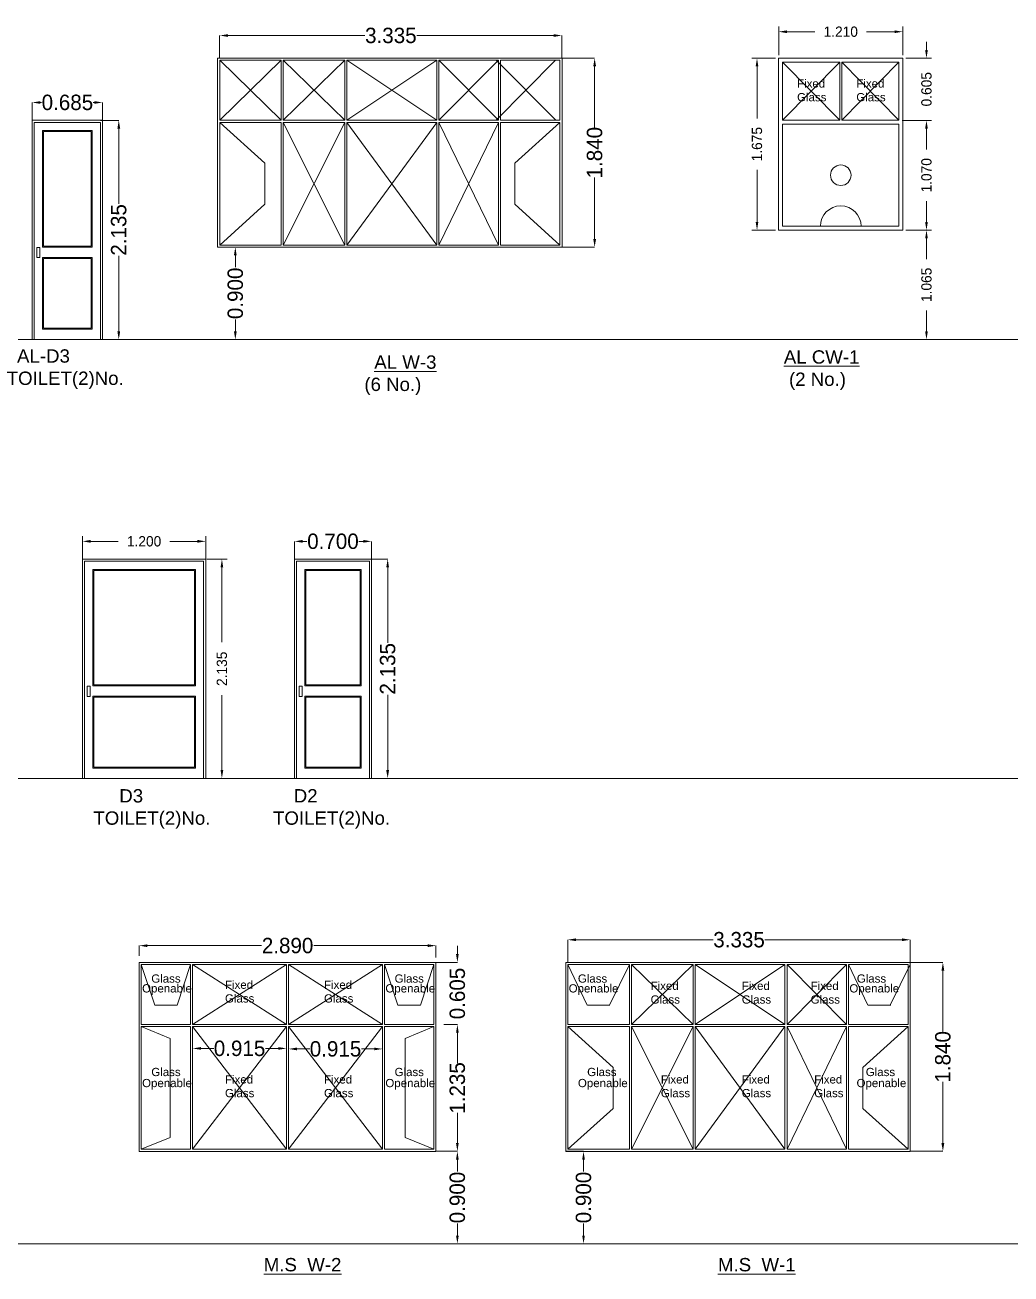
# Model space of a CAD drawing. Header units: millimetres. Extents: x 3614 to 12428, y -844 to 6844.
# Drawn here: x 5645.43 to 5655.03, y -787.32 to -775.15 of the extents above; entities that cross this region are included whole.
import ezdxf

# ---------------------------------------------------------------- set-up
doc = ezdxf.new("R2010")
doc.units = ezdxf.units.MM
doc.header["$LTSCALE"] = 40
doc.header["$MEASUREMENT"] = 0
doc.header["$PDMODE"] = 32
doc.header["$PDSIZE"] = 0.02
doc.linetypes.add('DASHED', pattern=[0.75, 0.5, -0.25])
doc.layers.get('Defpoints').update_dxf_attribs({"linetype": 'CONTINUOUS', "lineweight": 20})
for name, color, linetype, lineweight in [('Dim', 220, 'CONTINUOUS', 15), ('Door', 54, 'CONTINUOUS', 18), ('Dotted', 23, 'DASHED', 15), ('FLOOR FINISH', 10, 'CONTINUOUS', 15), ('TEXT', 7, 'CONTINUOUS', 20), ('Window', 150, 'CONTINUOUS', 15)]:
    doc.layers.add(name, color=color, linetype=linetype, lineweight=lineweight)
doc.styles.add('DIM', font='arial.ttf')
doc.styles.add('L120', font='simplex.shx', dxfattribs={"height": 1})
doc.styles.add('Tabrej', font='GOTHIC.TTF')
doc.dimstyles.new('Tabrej', dxfattribs={"dimtxt": 0.5, "dimasz": 0.45, "dimexe": 0.18, "dimexo": 0.0625, "dimgap": 0.09, "dimtad": 0, "dimdec": 3, "dimzin": 0, "dimdsep": 46, "dimtxsty": 'Tabrej', "dimcen": 0, "dimclrd": 256, "dimclre": 256, "dimclrt": 7, "dimaunit": 1, "dimadec": 3, "dimazin": 0, "dimtfac": 1, "dimtdec": 3, "dimtofl": 0, "dimtmove": 0, "dimatfit": 3, "dimfxl": 0, "dimtolj": 1, "dimtzin": 0, "dimlwd": -1, "dimlwe": -1, "dimarcsym": 0})

# ---------------------------------------------------------------- blocks, each defined once
blk = doc.blocks.new('*D281')
at = {"layer": 'Defpoints', "color": 0, "ltscale": 0.05, "transparency": 16777216}
for p in [(5647.188, -780.183), (5645.988, -780.432), (5647.188, -780.432)]:
    blk.add_point(p, dxfattribs=at)
at = {"layer": 'Dim', "ltscale": 0.05, "transparency": 16777216}
for p, q in [((5645.988, -780.402), (5645.988, -780.133)), ((5647.188, -780.402), (5647.188, -780.133)), ((5646.068, -780.183), (5646.337, -780.183)), ((5647.108, -780.183), (5646.839, -780.183))]:
    blk.add_line(p, q, dxfattribs=at)
for points in [[(5646.068, -780.169), (5646.068, -780.196), (5645.988, -780.183)], [(5647.108, -780.169), (5647.108, -780.196), (5647.188, -780.183)]]:
    blk.add_solid(points, dxfattribs=at)
at = {"layer": 'Dim', "color": 7, "ltscale": 0.05, "transparency": 16777216, "insert": (5646.588, -780.183), "char_height": 0.1, "attachment_point": 5, "style": 'Tabrej'}
blk.add_mtext('\\A1;1.200', dxfattribs=at)
blk = doc.blocks.new('*D282')
at = {"layer": 'Defpoints', "color": 0, "ltscale": 0.05, "transparency": 16777216}
for p in [(5647.168, -780.356), (5647.346, -780.356), (5647.188, -782.491)]:
    blk.add_point(p, dxfattribs=at)
at = {"layer": 'Dim', "ltscale": 0.05, "transparency": 16777216}
for p, q in [((5647.198, -780.356), (5647.396, -780.356)), ((5647.346, -780.436), (5647.346, -781.165)), ((5647.346, -782.411), (5647.346, -781.682)), ((5647.218, -782.491), (5647.396, -782.491))]:
    blk.add_line(p, q, dxfattribs=at)
for points in [[(5647.333, -780.436), (5647.359, -780.436), (5647.346, -780.356)], [(5647.333, -782.411), (5647.359, -782.411), (5647.346, -782.491)]]:
    blk.add_solid(points, dxfattribs=at)
at = {"layer": 'Dim', "color": 7, "ltscale": 0.05, "transparency": 16777216, "insert": (5647.346, -781.424), "char_height": 0.1, "attachment_point": 5, "rotation": 90, "style": 'Tabrej'}
blk.add_mtext('\\A1;2.135', dxfattribs=at)
blk = doc.blocks.new('*D283')
at = {"layer": 'Defpoints', "color": 0, "ltscale": 0.05, "transparency": 16777216}
for p in [(5648.803, -780.183), (5648.053, -780.432), (5648.803, -780.432)]:
    blk.add_point(p, dxfattribs=at)
at = {"layer": 'Dim', "ltscale": 0.05, "transparency": 16777216}
for p, q in [((5648.053, -780.432), (5648.053, -780.183)), ((5648.133, -780.183), (5648.174, -780.183)), ((5648.723, -780.183), (5648.681, -780.183)), ((5648.803, -780.432), (5648.803, -780.183))]:
    blk.add_line(p, q, dxfattribs=at)
for points in [[(5648.133, -780.169), (5648.133, -780.196), (5648.053, -780.183)], [(5648.723, -780.169), (5648.723, -780.196), (5648.803, -780.183)]]:
    blk.add_solid(points, dxfattribs=at)
at = {"layer": 'Dim', "color": 7, "ltscale": 0.05, "transparency": 16777216, "insert": (5648.428, -780.183), "char_height": 0.15, "attachment_point": 5, "style": 'Tabrej'}
blk.add_mtext('\\A1;0.700', dxfattribs=at)
blk = doc.blocks.new('*D284')
at = {"layer": 'Defpoints', "color": 0, "ltscale": 0.05, "transparency": 16777216}
for p in [(5648.783, -780.356), (5648.961, -780.356), (5648.803, -782.491)]:
    blk.add_point(p, dxfattribs=at)
at = {"layer": 'Dim', "ltscale": 0.05, "transparency": 16777216}
for p, q in [((5648.783, -780.356), (5648.961, -780.356)), ((5648.961, -780.436), (5648.961, -781.171)), ((5648.961, -782.411), (5648.961, -781.676)), ((5648.803, -782.491), (5648.961, -782.491))]:
    blk.add_line(p, q, dxfattribs=at)
for points in [[(5648.947, -780.436), (5648.974, -780.436), (5648.961, -780.356)], [(5648.947, -782.411), (5648.974, -782.411), (5648.961, -782.491)]]:
    blk.add_solid(points, dxfattribs=at)
at = {"layer": 'Dim', "color": 7, "ltscale": 0.05, "transparency": 16777216, "insert": (5648.961, -781.424), "char_height": 0.15, "attachment_point": 5, "rotation": 90, "style": 'Tabrej'}
blk.add_mtext('\\A1;2.135', dxfattribs=at)
blk = doc.blocks.new('*D315')
at = {"layer": 'Defpoints', "color": 0, "ltscale": 0.05, "transparency": 16777216}
for p in [(5649.431, -786.123), (5649.431, -787.023), (5649.64, -787.023)]:
    blk.add_point(p, dxfattribs=at)
at = {"layer": 'Dim', "ltscale": 0.05, "transparency": 16777216}
for p, q in [((5649.431, -786.123), (5649.64, -786.123)), ((5649.64, -786.203), (5649.64, -786.319)), ((5649.64, -786.943), (5649.64, -786.827)), ((5649.431, -787.023), (5649.64, -787.023))]:
    blk.add_line(p, q, dxfattribs=at)
for points in [[(5649.627, -786.203), (5649.653, -786.203), (5649.64, -786.123)], [(5649.627, -786.943), (5649.653, -786.943), (5649.64, -787.023)]]:
    blk.add_solid(points, dxfattribs=at)
at = {"layer": 'Dim', "color": 7, "ltscale": 0.05, "transparency": 16777216, "insert": (5649.64, -786.573), "char_height": 0.15, "attachment_point": 5, "rotation": 90, "style": 'Tabrej'}
blk.add_mtext('\\A1;0.900', dxfattribs=at)
blk = doc.blocks.new('*D316')
at = {"layer": 'Defpoints', "color": 0, "ltscale": 0.05, "transparency": 16777216}
for p in [(5647.061, -784.908), (5647.976, -784.908), (5647.061, -785.121)]:
    blk.add_point(p, dxfattribs=at)
at = {"layer": 'Dim', "ltscale": 0.05, "transparency": 16777216}
for p, q in [((5647.061, -784.908), (5647.061, -785.121)), ((5647.976, -784.908), (5647.976, -785.121)), ((5647.141, -785.121), (5647.266, -785.121)), ((5647.896, -785.121), (5647.771, -785.121))]:
    blk.add_line(p, q, dxfattribs=at)
for points in [[(5647.141, -785.108), (5647.141, -785.134), (5647.061, -785.121)], [(5647.896, -785.108), (5647.896, -785.134), (5647.976, -785.121)]]:
    blk.add_solid(points, dxfattribs=at)
at = {"layer": 'Dim', "color": 7, "ltscale": 0.05, "transparency": 16777216, "insert": (5647.518, -785.121), "char_height": 0.15, "attachment_point": 5, "style": 'Tabrej'}
blk.add_mtext('\\A1;0.915', dxfattribs=at)
blk = doc.blocks.new('*D317')
at = {"layer": 'Defpoints', "color": 0, "ltscale": 0.05, "transparency": 16777216}
for p in [(5647.996, -784.908), (5648.911, -784.908), (5647.996, -785.126)]:
    blk.add_point(p, dxfattribs=at)
at = {"layer": 'Dim', "ltscale": 0.05, "transparency": 16777216}
for p, q in [((5647.996, -784.908), (5647.996, -785.126)), ((5648.911, -784.908), (5648.911, -785.126)), ((5648.076, -785.126), (5648.201, -785.126)), ((5648.831, -785.126), (5648.706, -785.126))]:
    blk.add_line(p, q, dxfattribs=at)
for points in [[(5648.076, -785.113), (5648.076, -785.139), (5647.996, -785.126)], [(5648.831, -785.113), (5648.831, -785.139), (5648.911, -785.126)]]:
    blk.add_solid(points, dxfattribs=at)
at = {"layer": 'Dim', "color": 7, "ltscale": 0.05, "transparency": 16777216, "insert": (5648.453, -785.126), "char_height": 0.15, "attachment_point": 5, "style": 'Tabrej'}
blk.add_mtext('\\A1;0.915', dxfattribs=at)
blk = doc.blocks.new('*D318')
at = {"layer": 'Defpoints', "color": 0, "ltscale": 0.05, "transparency": 16777216}
for p in [(5649.431, -784.12), (5646.541, -784.218), (5649.431, -784.236)]:
    blk.add_point(p, dxfattribs=at)
at = {"layer": 'Dim', "ltscale": 0.05, "transparency": 16777216}
for p, q in [((5646.541, -784.218), (5646.541, -784.12)), ((5646.621, -784.12), (5647.732, -784.12)), ((5649.351, -784.12), (5648.24, -784.12)), ((5649.431, -784.236), (5649.431, -784.12))]:
    blk.add_line(p, q, dxfattribs=at)
for points in [[(5646.621, -784.107), (5646.621, -784.134), (5646.541, -784.12)], [(5649.351, -784.107), (5649.351, -784.134), (5649.431, -784.12)]]:
    blk.add_solid(points, dxfattribs=at)
at = {"layer": 'Dim', "color": 7, "ltscale": 0.05, "transparency": 16777216, "insert": (5647.986, -784.12), "char_height": 0.15, "attachment_point": 5, "style": 'Tabrej'}
blk.add_mtext('\\A1;2.890 ', dxfattribs=at)
blk = doc.blocks.new('*D301')
at = {"layer": 'Defpoints', "color": 0, "ltscale": 0.05, "transparency": 16777216}
for p in [(5649.509, -784.888), (5649.64, -784.888), (5649.431, -786.123)]:
    blk.add_point(p, dxfattribs=at)
at = {"layer": 'Dim', "ltscale": 0.05, "transparency": 16777216}
for p, q in [((5649.509, -784.888), (5649.64, -784.888)), ((5649.64, -784.968), (5649.64, -785.265)), ((5649.64, -786.043), (5649.64, -785.747)), ((5649.431, -786.123), (5649.64, -786.123))]:
    blk.add_line(p, q, dxfattribs=at)
for points in [[(5649.627, -784.968), (5649.653, -784.968), (5649.64, -784.888)], [(5649.627, -786.043), (5649.653, -786.043), (5649.64, -786.123)]]:
    blk.add_solid(points, dxfattribs=at)
at = {"layer": 'Dim', "color": 7, "ltscale": 0.05, "transparency": 16777216, "insert": (5649.64, -785.506), "char_height": 0.15, "attachment_point": 5, "rotation": 90, "style": 'Tabrej'}
blk.add_mtext('\\A1;1.235', dxfattribs=at)
blk = doc.blocks.new('*D302')
at = {"layer": 'Defpoints', "color": 0, "ltscale": 0.05, "transparency": 16777216}
for p in [(5649.411, -784.283), (5649.64, -784.283), (5649.509, -784.888)]:
    blk.add_point(p, dxfattribs=at)
at = {"layer": 'Dim', "ltscale": 0.05, "transparency": 16777216}
for p, q in [((5649.64, -784.203), (5649.64, -784.123)), ((5649.411, -784.283), (5649.64, -784.283)), ((5649.509, -784.888), (5649.64, -784.888)), ((5649.64, -784.968), (5649.64, -785.048))]:
    blk.add_line(p, q, dxfattribs=at)
for points in [[(5649.627, -784.203), (5649.653, -784.203), (5649.64, -784.283)], [(5649.627, -784.968), (5649.653, -784.968), (5649.64, -784.888)]]:
    blk.add_solid(points, dxfattribs=at)
at = {"layer": 'Dim', "color": 7, "ltscale": 0.05, "transparency": 16777216, "insert": (5649.64, -784.586), "char_height": 0.15, "attachment_point": 5, "rotation": 90, "style": 'Tabrej'}
blk.add_mtext('\\A1;0.605', dxfattribs=at)
blk = doc.blocks.new('*D339')
at = {"layer": 'Defpoints', "color": 0, "ltscale": 0.05, "transparency": 16777216}
for p in [(5646.183, -775.909), (5645.498, -776.159), (5646.183, -776.159)]:
    blk.add_point(p, dxfattribs=at)
at = {"layer": 'Dim', "ltscale": 0.05, "transparency": 16777216}
for p, q in [((5645.498, -776.159), (5645.498, -775.909)), ((5645.578, -775.909), (5645.588, -775.909)), ((5646.103, -775.909), (5646.093, -775.909)), ((5646.183, -776.159), (5646.183, -775.909))]:
    blk.add_line(p, q, dxfattribs=at)
for points in [[(5645.578, -775.896), (5645.578, -775.922), (5645.498, -775.909)], [(5646.103, -775.896), (5646.103, -775.922), (5646.183, -775.909)]]:
    blk.add_solid(points, dxfattribs=at)
at = {"layer": 'Dim', "color": 7, "ltscale": 0.05, "transparency": 16777216, "insert": (5645.841, -775.909), "char_height": 0.15, "attachment_point": 5, "style": 'Tabrej'}
blk.add_mtext('\\A1;0.685', dxfattribs=at)
blk = doc.blocks.new('*D340')
at = {"layer": 'Defpoints', "color": 0, "ltscale": 0.05, "transparency": 16777216}
for p in [(5646.163, -776.083), (5646.341, -776.083), (5646.183, -778.218)]:
    blk.add_point(p, dxfattribs=at)
at = {"layer": 'Dim', "ltscale": 0.05, "transparency": 16777216}
for p, q in [((5646.163, -776.083), (5646.341, -776.083)), ((5646.341, -776.163), (5646.341, -776.897)), ((5646.341, -778.138), (5646.341, -777.403)), ((5646.183, -778.218), (5646.341, -778.218))]:
    blk.add_line(p, q, dxfattribs=at)
for points in [[(5646.328, -776.163), (5646.355, -776.163), (5646.341, -776.083)], [(5646.328, -778.138), (5646.355, -778.138), (5646.341, -778.218)]]:
    blk.add_solid(points, dxfattribs=at)
at = {"layer": 'Dim', "color": 7, "ltscale": 0.05, "transparency": 16777216, "insert": (5646.341, -777.15), "char_height": 0.15, "attachment_point": 5, "rotation": 90, "style": 'Tabrej'}
blk.add_mtext('\\A1;2.135', dxfattribs=at)
blk = doc.blocks.new('*D345')
at = {"layer": 'Defpoints', "color": 0, "ltscale": 0.05, "transparency": 16777216}
for p in [(5650.659, -775.478), (5650.977, -775.478), (5650.659, -777.318)]:
    blk.add_point(p, dxfattribs=at)
at = {"layer": 'Dim', "ltscale": 0.05, "transparency": 16777216}
for p, q in [((5650.659, -775.478), (5650.977, -775.478)), ((5650.977, -775.558), (5650.977, -776.155)), ((5650.977, -777.238), (5650.977, -776.64)), ((5650.659, -777.318), (5650.977, -777.318))]:
    blk.add_line(p, q, dxfattribs=at)
for points in [[(5650.964, -775.558), (5650.991, -775.558), (5650.977, -775.478)], [(5650.964, -777.238), (5650.991, -777.238), (5650.977, -777.318)]]:
    blk.add_solid(points, dxfattribs=at)
at = {"layer": 'Dim', "color": 7, "ltscale": 0.05, "transparency": 16777216, "insert": (5650.977, -776.398), "char_height": 0.15, "attachment_point": 5, "rotation": 90, "style": 'Tabrej'}
blk.add_mtext('\\A1;1.840', dxfattribs=at)
blk = doc.blocks.new('*D346')
at = {"layer": 'Defpoints', "color": 0, "ltscale": 0.05, "transparency": 16777216}
for p in [(5647.324, -775.257), (5647.324, -775.478), (5650.659, -775.478)]:
    blk.add_point(p, dxfattribs=at)
at = {"layer": 'Dim', "ltscale": 0.05, "transparency": 16777216}
for p, q in [((5647.324, -775.478), (5647.324, -775.257)), ((5647.404, -775.257), (5648.74, -775.257)), ((5650.579, -775.257), (5649.244, -775.257)), ((5650.659, -775.478), (5650.659, -775.257))]:
    blk.add_line(p, q, dxfattribs=at)
for points in [[(5647.404, -775.244), (5647.404, -775.27), (5647.324, -775.257)], [(5650.579, -775.244), (5650.579, -775.27), (5650.659, -775.257)]]:
    blk.add_solid(points, dxfattribs=at)
at = {"layer": 'Dim', "color": 7, "ltscale": 0.05, "transparency": 16777216, "insert": (5648.992, -775.257), "char_height": 0.15, "attachment_point": 5, "style": 'Tabrej'}
blk.add_mtext('\\A1;3.335', dxfattribs=at)
blk = doc.blocks.new('*D347')
at = {"layer": 'Defpoints', "color": 0, "ltscale": 0.05, "transparency": 16777216}
for p in [(5647.304, -777.318), (5647.304, -778.218), (5647.477, -778.218)]:
    blk.add_point(p, dxfattribs=at)
at = {"layer": 'Dim', "ltscale": 0.05, "transparency": 16777216}
for p, q in [((5647.304, -777.318), (5647.477, -777.318)), ((5647.477, -777.398), (5647.477, -777.514)), ((5647.477, -778.138), (5647.477, -778.021)), ((5647.304, -778.218), (5647.477, -778.218))]:
    blk.add_line(p, q, dxfattribs=at)
for points in [[(5647.463, -777.398), (5647.49, -777.398), (5647.477, -777.318)], [(5647.463, -778.138), (5647.49, -778.138), (5647.477, -778.218)]]:
    blk.add_solid(points, dxfattribs=at)
at = {"layer": 'Dim', "color": 7, "ltscale": 0.05, "transparency": 16777216, "insert": (5647.477, -777.768), "char_height": 0.15, "attachment_point": 5, "rotation": 90, "style": 'Tabrej'}
blk.add_mtext('\\A1;0.900', dxfattribs=at)
blk = doc.blocks.new('*D348')
at = {"layer": 'Defpoints', "color": 0, "ltscale": 0.05, "transparency": 16777216}
for p in [(5652.77, -775.22), (5652.77, -775.478), (5653.98, -775.478)]:
    blk.add_point(p, dxfattribs=at)
at = {"layer": 'Dim', "ltscale": 0.05, "transparency": 16777216}
for p, q in [((5652.77, -775.448), (5652.77, -775.17)), ((5653.98, -775.448), (5653.98, -775.17)), ((5652.85, -775.22), (5653.123, -775.22)), ((5653.9, -775.22), (5653.626, -775.22))]:
    blk.add_line(p, q, dxfattribs=at)
for points in [[(5652.85, -775.207), (5652.85, -775.233), (5652.77, -775.22)], [(5653.9, -775.207), (5653.9, -775.233), (5653.98, -775.22)]]:
    blk.add_solid(points, dxfattribs=at)
at = {"layer": 'Dim', "color": 7, "ltscale": 0.05, "transparency": 16777216, "insert": (5653.375, -775.22), "char_height": 0.1, "attachment_point": 5, "style": 'Tabrej'}
blk.add_mtext('\\A1;1.210', dxfattribs=at)
blk = doc.blocks.new('*D349')
at = {"layer": 'Defpoints', "color": 0, "ltscale": 0.05, "transparency": 16777216}
for p in [(5653.98, -775.478), (5653.942, -776.083), (5654.21, -776.083)]:
    blk.add_point(p, dxfattribs=at)
at = {"layer": 'Dim', "ltscale": 0.05, "transparency": 16777216}
for p, q in [((5654.21, -775.398), (5654.21, -775.318)), ((5654.01, -775.478), (5654.26, -775.478)), ((5653.972, -776.083), (5654.26, -776.083)), ((5654.21, -776.163), (5654.21, -776.243))]:
    blk.add_line(p, q, dxfattribs=at)
for points in [[(5654.197, -775.398), (5654.223, -775.398), (5654.21, -775.478)], [(5654.197, -776.163), (5654.223, -776.163), (5654.21, -776.083)]]:
    blk.add_solid(points, dxfattribs=at)
at = {"layer": 'Dim', "color": 7, "ltscale": 0.05, "transparency": 16777216, "insert": (5654.21, -775.78), "char_height": 0.1, "attachment_point": 5, "rotation": 90, "style": 'Tabrej'}
blk.add_mtext('\\A1;0.605', dxfattribs=at)
blk = doc.blocks.new('*D350')
at = {"layer": 'Defpoints', "color": 0, "ltscale": 0.05, "transparency": 16777216}
for p in [(5653.98, -777.153), (5653.98, -778.218), (5654.21, -778.218)]:
    blk.add_point(p, dxfattribs=at)
at = {"layer": 'Dim', "ltscale": 0.05, "transparency": 16777216}
for p, q in [((5654.01, -777.153), (5654.26, -777.153)), ((5654.21, -777.233), (5654.21, -777.434)), ((5654.21, -778.138), (5654.21, -777.936)), ((5654.01, -778.218), (5654.26, -778.218))]:
    blk.add_line(p, q, dxfattribs=at)
for points in [[(5654.197, -777.233), (5654.223, -777.233), (5654.21, -777.153)], [(5654.197, -778.138), (5654.223, -778.138), (5654.21, -778.218)]]:
    blk.add_solid(points, dxfattribs=at)
at = {"layer": 'Dim', "color": 7, "ltscale": 0.05, "transparency": 16777216, "insert": (5654.21, -777.685), "char_height": 0.1, "attachment_point": 5, "rotation": 90, "style": 'Tabrej'}
blk.add_mtext('\\A1;1.065', dxfattribs=at)
blk = doc.blocks.new('*D351')
at = {"layer": 'Defpoints', "color": 0, "ltscale": 0.05, "transparency": 16777216}
for p in [(5654.21, -776.083), (5654.21, -777.153), (5654.21, -777.153)]:
    blk.add_point(p, dxfattribs=at)
at = {"layer": 'Dim', "ltscale": 0.05, "transparency": 16777216}
for p, q in [((5654.18, -776.083), (5654.16, -776.083)), ((5654.21, -776.163), (5654.21, -776.366)), ((5654.21, -777.073), (5654.21, -776.869)), ((5654.18, -777.153), (5654.16, -777.153))]:
    blk.add_line(p, q, dxfattribs=at)
for points in [[(5654.197, -776.163), (5654.223, -776.163), (5654.21, -776.083)], [(5654.197, -777.073), (5654.223, -777.073), (5654.21, -777.153)]]:
    blk.add_solid(points, dxfattribs=at)
at = {"layer": 'Dim', "color": 7, "ltscale": 0.05, "transparency": 16777216, "insert": (5654.21, -776.618), "char_height": 0.1, "attachment_point": 5, "rotation": 90, "style": 'Tabrej'}
blk.add_mtext('\\A1;1.070', dxfattribs=at)
blk = doc.blocks.new('*D352')
at = {"layer": 'Defpoints', "color": 0, "ltscale": 0.05, "transparency": 16777216}
for p in [(5652.77, -775.478), (5652.559, -777.153), (5652.77, -777.153)]:
    blk.add_point(p, dxfattribs=at)
at = {"layer": 'Dim', "ltscale": 0.05, "transparency": 16777216}
for p, q in [((5652.74, -775.478), (5652.509, -775.478)), ((5652.559, -775.558), (5652.559, -776.064)), ((5652.559, -777.073), (5652.559, -776.566)), ((5652.74, -777.153), (5652.509, -777.153))]:
    blk.add_line(p, q, dxfattribs=at)
for points in [[(5652.546, -775.558), (5652.572, -775.558), (5652.559, -775.478)], [(5652.546, -777.073), (5652.572, -777.073), (5652.559, -777.153)]]:
    blk.add_solid(points, dxfattribs=at)
at = {"layer": 'Dim', "color": 7, "ltscale": 0.05, "transparency": 16777216, "insert": (5652.559, -776.315), "char_height": 0.1, "attachment_point": 5, "rotation": 90, "style": 'Tabrej'}
blk.add_mtext('\\A1;1.675', dxfattribs=at)
blk = doc.blocks.new('*D354')
at = {"layer": 'Defpoints', "color": 0, "ltscale": 0.05, "transparency": 16777216}
for p in [(5654.051, -784.283), (5654.37, -784.283), (5654.051, -786.123)]:
    blk.add_point(p, dxfattribs=at)
at = {"layer": 'Dim', "ltscale": 0.05, "transparency": 16777216}
for p, q in [((5654.051, -784.283), (5654.37, -784.283)), ((5654.37, -784.363), (5654.37, -784.961)), ((5654.37, -786.043), (5654.37, -785.445)), ((5654.051, -786.123), (5654.37, -786.123))]:
    blk.add_line(p, q, dxfattribs=at)
for points in [[(5654.356, -784.363), (5654.383, -784.363), (5654.37, -784.283)], [(5654.356, -786.043), (5654.383, -786.043), (5654.37, -786.123)]]:
    blk.add_solid(points, dxfattribs=at)
at = {"layer": 'Dim', "color": 7, "ltscale": 0.05, "transparency": 16777216, "insert": (5654.37, -785.203), "char_height": 0.15, "attachment_point": 5, "rotation": 90, "style": 'Tabrej'}
blk.add_mtext('\\A1;1.840', dxfattribs=at)
blk = doc.blocks.new('*D355')
at = {"layer": 'Defpoints', "color": 0, "ltscale": 0.05, "transparency": 16777216}
for p in [(5650.716, -784.063), (5650.716, -784.283), (5654.051, -784.283)]:
    blk.add_point(p, dxfattribs=at)
at = {"layer": 'Dim', "ltscale": 0.05, "transparency": 16777216}
for p, q in [((5650.716, -784.283), (5650.716, -784.063)), ((5650.796, -784.063), (5652.132, -784.063)), ((5653.971, -784.063), (5652.636, -784.063)), ((5654.051, -784.283), (5654.051, -784.063))]:
    blk.add_line(p, q, dxfattribs=at)
for points in [[(5650.796, -784.049), (5650.796, -784.076), (5650.716, -784.063)], [(5653.971, -784.049), (5653.971, -784.076), (5654.051, -784.063)]]:
    blk.add_solid(points, dxfattribs=at)
at = {"layer": 'Dim', "color": 7, "ltscale": 0.05, "transparency": 16777216, "insert": (5652.384, -784.063), "char_height": 0.15, "attachment_point": 5, "style": 'Tabrej'}
blk.add_mtext('\\A1;3.335', dxfattribs=at)
blk = doc.blocks.new('*D356')
at = {"layer": 'Defpoints', "color": 0, "ltscale": 0.05, "transparency": 16777216}
for p in [(5650.696, -786.123), (5650.696, -787.023), (5650.869, -787.023)]:
    blk.add_point(p, dxfattribs=at)
at = {"layer": 'Dim', "ltscale": 0.05, "transparency": 16777216}
for p, q in [((5650.696, -786.123), (5650.869, -786.123)), ((5650.869, -786.203), (5650.869, -786.319)), ((5650.869, -786.943), (5650.869, -786.827)), ((5650.696, -787.023), (5650.869, -787.023))]:
    blk.add_line(p, q, dxfattribs=at)
for points in [[(5650.856, -786.203), (5650.882, -786.203), (5650.869, -786.123)], [(5650.856, -786.943), (5650.882, -786.943), (5650.869, -787.023)]]:
    blk.add_solid(points, dxfattribs=at)
at = {"layer": 'Dim', "color": 7, "ltscale": 0.05, "transparency": 16777216, "insert": (5650.869, -786.573), "char_height": 0.15, "attachment_point": 5, "rotation": 90, "style": 'Tabrej'}
blk.add_mtext('\\A1;0.900', dxfattribs=at)

msp = doc.modelspace()

# ---------------------------------------------------------------- linework, layer by layer
at = {"layer": 'Door', "ltscale": 0.05}
for p, q in [((5645.4982, -778.2176), (5645.4982, -776.0826)), ((5646.1832, -776.0826), (5645.4982, -776.0826)), ((5646.1832, -776.0826), (5646.1832, -778.2176)), ((5645.988, -782.4912), (5645.988, -780.3562)), ((5647.188, -780.3562), (5645.988, -780.3562)), ((5647.188, -780.3562), (5647.188, -782.4912)), ((5648.0527, -782.4912), (5648.0527, -780.3562)), ((5648.8027, -780.3562), (5648.0527, -780.3562)), ((5648.8027, -780.3562), (5648.8027, -782.4912)), ((5646.3879, -782.4912), (5645.4879, -782.4912)), ((5654.9299, -782.4912), (5653.9299, -782.4912))]:
    msp.add_line(p, q, dxfattribs=at)
for points in [[(5645.5182, -778.2176), (5645.5182, -776.1026), (5646.1632, -776.1026), (5646.1632, -778.2176)], [(5646.008, -782.4912), (5646.008, -780.3762), (5647.168, -780.3762), (5647.168, -782.4912)], [(5648.0727, -782.4912), (5648.0727, -780.3762), (5648.7827, -780.3762), (5648.7827, -782.4912)]]:
    msp.add_lwpolyline(points, dxfattribs=at)
for points in [[(5645.5982, -776.1826), (5646.0832, -776.1826), (5646.0832, -777.3176), (5645.5982, -777.3176)], [(5645.6082, -776.1926), (5646.0732, -776.1926), (5646.0732, -777.3076), (5645.6082, -777.3076)], [(5645.5433, -777.3197), (5645.5733, -777.3197), (5645.5733, -777.4197), (5645.5433, -777.4197)], [(5645.5982, -777.4176), (5646.0832, -777.4176), (5646.0832, -778.1176), (5645.5982, -778.1176)], [(5645.6082, -777.4276), (5646.0732, -777.4276), (5646.0732, -778.1076), (5645.6082, -778.1076)], [(5646.088, -780.4562), (5647.088, -780.4562), (5647.088, -781.5912), (5646.088, -781.5912)], [(5646.098, -780.4662), (5647.078, -780.4662), (5647.078, -781.5812), (5646.098, -781.5812)], [(5648.1527, -780.4562), (5648.7027, -780.4562), (5648.7027, -781.5912), (5648.1527, -781.5912)], [(5648.1627, -780.4662), (5648.6927, -780.4662), (5648.6927, -781.5812), (5648.1627, -781.5812)], [(5646.0331, -781.5933), (5646.0631, -781.5933), (5646.0631, -781.6933), (5646.0331, -781.6933)], [(5648.0978, -781.5933), (5648.1278, -781.5933), (5648.1278, -781.6933), (5648.0978, -781.6933)], [(5646.088, -781.6912), (5647.088, -781.6912), (5647.088, -782.3912), (5646.088, -782.3912)], [(5646.098, -781.7012), (5647.078, -781.7012), (5647.078, -782.3812), (5646.098, -782.3812)], [(5648.1527, -781.6912), (5648.7027, -781.6912), (5648.7027, -782.3912), (5648.1527, -782.3912)], [(5648.1627, -781.7012), (5648.6927, -781.7012), (5648.6927, -782.3812), (5648.1627, -782.3812)]]:
    msp.add_lwpolyline(points, close=True, dxfattribs=at)
at = {"layer": 'Dotted', "ltscale": 0.15}
for p, q in [((5647.3243, -776.0826), (5647.9243, -775.4976)), ((5647.9243, -776.0826), (5647.3243, -775.4976)), ((5647.9443, -776.0826), (5648.5443, -775.4976)), ((5648.5443, -776.0826), (5647.9443, -775.4976)), ((5648.5643, -776.0826), (5649.4393, -775.4976)), ((5649.4393, -776.0826), (5648.5643, -775.4976)), ((5649.4593, -776.0826), (5650.0393, -775.4976)), ((5650.0393, -776.0821), (5649.4593, -775.4976)), ((5650.0183, -776.0826), (5650.5944, -775.4976)), ((5650.5983, -776.0826), (5650.0183, -775.4976)), ((5652.8078, -775.5156), (5653.3648, -776.0826)), ((5653.3648, -775.5156), (5652.8078, -776.0826)), ((5653.3848, -775.5156), (5653.9418, -776.0826)), ((5653.9418, -775.5156), (5653.3848, -776.0826)), ((5647.7643, -776.5001), (5647.3243, -776.1026)), ((5647.9443, -777.2976), (5648.5443, -776.1026)), ((5648.5443, -777.2976), (5647.9443, -776.1026)), ((5648.5643, -777.2976), (5649.4393, -776.1026)), ((5648.5643, -776.1026), (5649.4393, -777.2976)), ((5649.4593, -777.2976), (5650.0393, -776.1026)), ((5650.0393, -777.2976), (5649.4593, -776.1026)), ((5650.1993, -776.5001), (5650.6393, -776.1026)), ((5647.7643, -776.9001), (5647.7643, -776.5001)), ((5650.1993, -776.9001), (5650.1993, -776.5001)), ((5647.7643, -776.9001), (5647.3243, -777.2976)), ((5650.1993, -776.9001), (5650.6393, -777.2976)), ((5646.5609, -784.3032), (5646.6911, -784.7002)), ((5646.9107, -784.7002), (5647.0409, -784.3032)), ((5647.0609, -784.3032), (5647.9759, -784.8882)), ((5647.9759, -784.3032), (5647.0609, -784.8882)), ((5647.9959, -784.3032), (5648.9109, -784.8882)), ((5648.9109, -784.3032), (5647.9959, -784.8882)), ((5649.0611, -784.7002), (5648.9309, -784.3032)), ((5649.4109, -784.3032), (5649.2807, -784.7002)), ((5650.7165, -784.3032), (5650.9044, -784.7002)), ((5651.1226, -784.7002), (5651.3165, -784.3032)), ((5651.3365, -784.8882), (5651.9365, -784.3032)), ((5651.9365, -784.8882), (5651.3365, -784.3032)), ((5651.9565, -784.8882), (5652.8315, -784.3032)), ((5652.8315, -784.8882), (5651.9565, -784.3032)), ((5652.8515, -784.8882), (5653.4315, -784.3032)), ((5653.4315, -784.8877), (5652.8515, -784.3032)), ((5653.4515, -784.3032), (5653.6394, -784.7002)), ((5653.8576, -784.7002), (5654.0515, -784.3032)), ((5646.6911, -784.7002), (5646.9107, -784.7002)), ((5649.0611, -784.7002), (5649.2807, -784.7002)), ((5650.9067, -784.7002), (5651.1263, -784.7002)), ((5653.6417, -784.7002), (5653.8613, -784.7002)), ((5646.5609, -784.9082), (5646.8409, -785.0228)), ((5647.0609, -784.9082), (5647.9759, -786.1032)), ((5647.9759, -784.9082), (5647.0609, -786.1032)), ((5647.9959, -784.9082), (5648.9109, -786.1032)), ((5647.9959, -786.1032), (5648.9109, -784.9082)), ((5649.4109, -784.9082), (5649.1309, -785.0228)), ((5651.1565, -785.3057), (5650.7165, -784.9082)), ((5651.3365, -786.1032), (5651.9365, -784.9082)), ((5651.9365, -786.1032), (5651.3365, -784.9082)), ((5651.9565, -786.1032), (5652.8315, -784.9082)), ((5651.9565, -784.9082), (5652.8315, -786.1032)), ((5652.8515, -786.1032), (5653.4315, -784.9082)), ((5653.4315, -786.1032), (5652.8515, -784.9082)), ((5653.5915, -785.3057), (5654.0315, -784.9082)), ((5646.8409, -785.9886), (5646.8409, -785.0228)), ((5649.1309, -785.0228), (5649.1309, -785.9886)), ((5651.1565, -785.7057), (5651.1565, -785.3057)), ((5653.5915, -785.7057), (5653.5915, -785.3057)), ((5651.1565, -785.7057), (5650.7165, -786.1032)), ((5653.5915, -785.7057), (5654.0315, -786.1032)), ((5646.8409, -785.9886), (5646.5609, -786.1032)), ((5649.1309, -785.9886), (5649.4109, -786.1032))]:
    msp.add_line(p, q, dxfattribs=at)
at = {"layer": 'FLOOR FINISH', "ltscale": 0.05}
for p, q in [((5640.176, -778.2176), (5660.568, -778.2176)), ((5639.5942, -782.4912), (5659.6243, -782.4912)), ((5639.6172, -787.0232), (5662.1205, -787.0232))]:
    msp.add_line(p, q, dxfattribs=at)
at = {"layer": 'Window', "ltscale": 0.05}
for p, q in [((5652.7698, -777.1526), (5652.7698, -775.4776)), ((5653.9798, -775.4776), (5652.7698, -775.4776)), ((5652.8078, -776.0826), (5652.8078, -775.5156)), ((5653.3648, -775.5156), (5652.8078, -775.5156)), ((5653.3648, -776.0826), (5653.3648, -775.5156)), ((5653.9418, -775.5156), (5653.3848, -775.5156)), ((5653.3848, -776.0826), (5653.3848, -775.5156)), ((5653.9418, -776.0826), (5653.9418, -775.5156)), ((5653.9798, -777.1526), (5653.9798, -775.4776)), ((5653.3648, -776.0826), (5652.8078, -776.0826)), ((5652.8078, -777.1146), (5652.8078, -776.1206)), ((5653.9418, -776.1206), (5652.8078, -776.1206)), ((5653.9418, -776.0826), (5653.3848, -776.0826)), ((5653.9418, -777.1146), (5653.9418, -776.1206)), ((5653.1761, -777.1146), (5652.8078, -777.1146)), ((5653.9418, -777.1146), (5653.5735, -777.1146)), ((5653.9798, -777.1526), (5652.7698, -777.1526)), ((5646.5609, -784.3032), (5647.0409, -784.3032)), ((5646.5609, -784.8882), (5646.5609, -784.3032)), ((5647.0409, -784.8882), (5647.0409, -784.3032)), ((5647.0609, -784.3032), (5647.9759, -784.3032)), ((5647.0609, -784.8882), (5647.0609, -784.3032)), ((5647.9759, -784.3032), (5647.9759, -784.8882)), ((5647.9959, -784.3032), (5648.9109, -784.3032)), ((5647.9959, -784.3032), (5647.9959, -784.8882)), ((5648.9109, -784.3032), (5648.9109, -784.8882)), ((5648.9309, -784.3032), (5649.4109, -784.3032)), ((5648.9309, -784.3032), (5648.9309, -784.8882)), ((5649.4109, -784.3032), (5649.4109, -784.8882)), ((5646.5609, -784.8882), (5647.0409, -784.8882)), ((5646.5609, -784.9082), (5647.0409, -784.9082)), ((5646.5609, -786.1032), (5646.5609, -784.9082)), ((5647.0409, -786.1032), (5647.0409, -784.9082)), ((5647.0609, -784.8882), (5647.9759, -784.8882)), ((5647.0609, -784.9082), (5647.9759, -784.9082)), ((5647.0609, -786.1032), (5647.0609, -784.9082)), ((5647.9759, -784.9082), (5647.9759, -786.1032)), ((5647.9959, -784.8882), (5648.9109, -784.8882)), ((5647.9959, -784.9082), (5647.9959, -786.1032)), ((5647.9959, -784.9082), (5648.9109, -784.9082)), ((5648.9109, -784.9082), (5648.9109, -786.1032)), ((5648.9309, -784.8882), (5649.4109, -784.8882)), ((5648.9309, -784.9082), (5649.4109, -784.9082)), ((5648.9309, -784.9082), (5648.9309, -786.1032)), ((5649.4109, -784.9082), (5649.4109, -786.1032)), ((5647.0409, -786.1032), (5646.5609, -786.1032)), ((5647.9759, -786.1032), (5647.0609, -786.1032)), ((5648.9109, -786.1032), (5647.9959, -786.1032)), ((5649.4109, -786.1032), (5648.9309, -786.1032))]:
    msp.add_line(p, q, dxfattribs=at)
at = {"layer": 'Window', "lineweight": 9, "ltscale": 0.05}
msp.add_line((5653.1761, -777.1146), (5653.5735, -777.1146), dxfattribs=at)
at = {"layer": 'Window', "linetype": 'Continuous', "ltscale": 0.05}
for points in [[(5647.3043, -777.3176), (5650.6593, -777.3176), (5650.6593, -775.4776), (5647.3043, -775.4776)], [(5650.6965, -786.1232), (5654.0515, -786.1232), (5654.0515, -784.2832), (5650.6965, -784.2832)]]:
    msp.add_lwpolyline(points, close=True, dxfattribs=at)
at = {"layer": 'Window', "ltscale": 0.05}
for points in [[(5647.3243, -776.0826), (5647.9243, -776.0826), (5647.9243, -775.4976), (5647.3243, -775.4976)], [(5647.9443, -776.0826), (5648.5443, -776.0826), (5648.5443, -775.4976), (5647.9443, -775.4976)], [(5648.5643, -776.0826), (5649.4393, -776.0826), (5649.4393, -775.4976), (5648.5643, -775.4976)], [(5649.4593, -776.0826), (5650.0393, -776.0826), (5650.0393, -775.4976), (5649.4593, -775.4976)], [(5650.0593, -776.0826), (5650.6393, -776.0826), (5650.6393, -775.4976), (5650.0593, -775.4976)], [(5647.9243, -777.2976), (5647.3243, -777.2976), (5647.3243, -776.1026), (5647.9243, -776.1026)], [(5648.5443, -777.2976), (5647.9443, -777.2976), (5647.9443, -776.1026), (5648.5443, -776.1026)], [(5648.5643, -777.2976), (5649.4393, -777.2976), (5649.4393, -776.1026), (5648.5643, -776.1026)], [(5649.4593, -777.2976), (5650.0393, -777.2976), (5650.0393, -776.1026), (5649.4593, -776.1026)], [(5650.0593, -777.2976), (5650.6393, -777.2976), (5650.6393, -776.1026), (5650.0593, -776.1026)], [(5646.5409, -784.2832), (5649.4309, -784.2832), (5649.4309, -786.1232), (5646.5409, -786.1232)], [(5650.7165, -784.8882), (5651.3165, -784.8882), (5651.3165, -784.3032), (5650.7165, -784.3032)], [(5651.3365, -784.8882), (5651.9365, -784.8882), (5651.9365, -784.3032), (5651.3365, -784.3032)], [(5651.9565, -784.8882), (5652.8315, -784.8882), (5652.8315, -784.3032), (5651.9565, -784.3032)], [(5652.8515, -784.8882), (5653.4315, -784.8882), (5653.4315, -784.3032), (5652.8515, -784.3032)], [(5653.4515, -784.8882), (5654.0315, -784.8882), (5654.0315, -784.3032), (5653.4515, -784.3032)], [(5651.3165, -786.1032), (5650.7165, -786.1032), (5650.7165, -784.9082), (5651.3165, -784.9082)], [(5651.9365, -786.1032), (5651.3365, -786.1032), (5651.3365, -784.9082), (5651.9365, -784.9082)], [(5651.9565, -786.1032), (5652.8315, -786.1032), (5652.8315, -784.9082), (5651.9565, -784.9082)], [(5652.8515, -786.1032), (5653.4315, -786.1032), (5653.4315, -784.9082), (5652.8515, -784.9082)], [(5653.4515, -786.1032), (5654.0315, -786.1032), (5654.0315, -784.9082), (5653.4515, -784.9082)]]:
    msp.add_lwpolyline(points, close=True, dxfattribs=at)
msp.add_circle((5653.3748, -776.6176), 0.1, dxfattribs=at)
msp.add_arc((5653.3748, -777.1146), 0.1987, 0, 180, dxfattribs=at)

# ---------------------------------------------------------------- texts
at = {"layer": 'TEXT', "ltscale": 0.05, "char_height": 0.08, "width": 0.348238, "attachment_point": 1, "style": 'L120'}
for insert in [(5652.9495, -775.6839), (5653.5265, -775.6839)]:
    msp.add_mtext('{\\fArial|b0|i0|c0|p34;Fixed \\PGlass}', dxfattribs=dict(at, insert=insert))
at = {"layer": 'TEXT', "ltscale": 0.05, "char_height": 0.13, "attachment_point": 1, "rotation": 0, "style": 'DIM'}
for s, insert, width in [('    AL-D3\\P  TOILET(2)No.', (5645.1484, -778.3128), 1.940044), ('{\\L AL CW-1} \\P  (2 No.)', (5652.7698, -778.3223), 1.168745), ('{\\fTimes New Roman|b0|i0|c0|p18;   \\fArial|b0|i0|c0|p34;\\LAL W-3}  \\P (6 No.)', (5648.6834, -778.3721), 1.168745), ('     D3 \\PTOILET(2)No.', (5646.0942, -782.5959), 2.390044), ('    D2 \\PTOILET(2)No.', (5647.8441, -782.5959), 1.940044), ('{\\fTimes New Roman|b0|i0|c0|p18;   \\fArial|b0|i0|c0|p34;\\LM.S  W-2} \\P   ', (5647.6063, -787.1618), 0.935895), ('{\\fTimes New Roman|b0|i0|c0|p18;   \\fArial|b0|i0|c0|p34;\\LM.S  W-1} \\P   ', (5652.0316, -787.1618), 0.935895)]:
    msp.add_mtext(s, dxfattribs=dict(at, insert=insert, width=width))
at = {"layer": 'TEXT', "char_height": 0.08, "width": 6.84177, "attachment_point": 1, "rotation": 0, "style": 'DIM'}
for s, insert in [('{\\fArial|b0|i0|c0|p34;\\PGlass}', (5646.6584, -784.2671)), ('{\\fArial|b0|i0|c0|p34;\\PGlass}', (5649.0284, -784.2671)), ('{\\fArial|b0|i0|c0|p34;\\PGlass}', (5650.8139, -784.2671)), ('{\\fArial|b0|i0|c0|p34;\\PGlass}', (5653.5313, -784.2671)), ('{\\fArial|b0|i0|c0|p34;Openable}', (5646.5686, -784.496)), ('{\\fArial|b0|i0|c0|p34;Fixed \\PGlass}', (5647.3762, -784.4606)), ('{\\fArial|b0|i0|c0|p34;Fixed \\PGlass}', (5648.3409, -784.4606)), ('{\\fArial|b0|i0|c0|p34;Openable}', (5648.9386, -784.496)), ('{\\fArial|b0|i0|c0|p34;Openable}', (5650.7242, -784.496)), ('{\\fArial|b0|i0|c0|p34;Fixed \\PGlass}', (5651.5226, -784.4713)), ('{\\fArial|b0|i0|c0|p34;Fixed \\PGlass}', (5652.4107, -784.4713)), ('{\\fArial|b0|i0|c0|p34;Fixed \\PGlass}', (5653.0814, -784.4713)), ('{\\fArial|b0|i0|c0|p34;Openable}', (5653.4592, -784.496)), ('{\\fArial|b0|i0|c0|p34;\\PGlass}', (5646.6584, -785.1771)), ('{\\fArial|b0|i0|c0|p34;Fixed \\PGlass}', (5647.3762, -785.3826)), ('{\\fArial|b0|i0|c0|p34;Fixed \\PGlass}', (5648.3409, -785.3826)), ('{\\fArial|b0|i0|c0|p34;\\PGlass}', (5649.0284, -785.1771)), ('{\\fArial|b0|i0|c0|p34;\\PGlass}', (5650.9043, -785.1771)), ('{\\fArial|b0|i0|c0|p34;Fixed \\PGlass}', (5651.6221, -785.3826)), ('{\\fArial|b0|i0|c0|p34;Fixed \\PGlass}', (5652.4107, -785.3826)), ('{\\fArial|b0|i0|c0|p34;Fixed \\PGlass}', (5653.1161, -785.3826)), ('{\\fArial|b0|i0|c0|p34;\\PGlass}', (5653.6186, -785.1771)), ('{\\fArial|b0|i0|c0|p34;Openable}', (5646.5686, -785.418)), ('{\\fArial|b0|i0|c0|p34;Openable}', (5648.9386, -785.418)), ('{\\fArial|b0|i0|c0|p34;Openable}', (5650.8145, -785.418)), ('{\\fArial|b0|i0|c0|p34;Openable}', (5653.5288, -785.418))]:
    msp.add_mtext(s, dxfattribs=dict(at, insert=insert))

# ---------------------------------------------------------------- dimensions: what is measured, and where the dimension line sits
at = {"layer": 'Dim', "ltscale": 0.05}
for base, p1, p2, override, picture, middle in [((5647.3243, -775.2569), (5650.6593, -775.4776), (5647.3243, -775.4776), {"dimtxt": 0.15, "dimasz": 0.08, "dimexe": 0, "dimexo": 0, "dimgap": 0, "dimpost": '\\X', "dimsah": 1, "dimdle": 0.2, "dimtmove": 2}, '*D346', (5648.9918, -775.2569)), ((5652.7698, -775.2199), (5653.9798, -775.4776), (5652.7698, -775.4776), {"dimtxt": 0.1, "dimasz": 0.08, "dimexe": 0.05, "dimexo": 0.03, "dimpost": '\\X', "dimsah": 1, "dimdle": 0.2, "dimtmove": 2}, '*D348', (5653.3748, -775.2199)), ((5646.1832, -775.9091), (5645.4982, -776.1589), (5646.1832, -776.1589), {"dimtxt": 0.15, "dimasz": 0.08, "dimexe": 0, "dimexo": 0, "dimgap": 0, "dimpost": '\\X', "dimsah": 1, "dimdle": 0.2, "dimtmove": 2}, '*D339', (5645.8407, -775.9091)), ((5647.188, -780.1826), (5645.988, -780.4324), (5647.188, -780.4324), {"dimtxt": 0.1, "dimasz": 0.08, "dimexe": 0.05, "dimexo": 0.03, "dimpost": '\\X', "dimsah": 1, "dimdle": 0.2, "dimtmove": 2}, '*D281', (5646.588, -780.1826)), ((5650.7165, -784.0625), (5654.0515, -784.2832), (5650.7165, -784.2832), {"dimtxt": 0.15, "dimasz": 0.08, "dimexe": 0, "dimexo": 0, "dimgap": 0, "dimpost": '\\X', "dimsah": 1, "dimdle": 0.2, "dimtmove": 2}, '*D355', (5652.384, -784.0625))]:
    dim = msp.add_linear_dim(base=base, p1=p1, p2=p2, dimstyle='Tabrej', override=override, dxfattribs=at)
    dim.commit()
    dim.dimension.update_dxf_attribs({"geometry": picture, "text_midpoint": middle})
for base, p1, p2, override, picture, middle in [((5654.2101, -776.0826), (5653.9798, -775.4776), (5653.9418, -776.0826), {"dimtxt": 0.1, "dimasz": 0.08, "dimexe": 0.05, "dimexo": 0.03, "dimpost": '\\X', "dimsah": 1, "dimdle": 0.2, "dimtmove": 2}, '*D349', (5654.2101, -775.7801)), ((5650.9773, -775.4776), (5650.6593, -777.3176), (5650.6593, -775.4776), {"dimtxt": 0.15, "dimasz": 0.08, "dimexe": 0, "dimexo": 0, "dimgap": 0, "dimpost": '\\X', "dimsah": 1, "dimdle": 0.2, "dimtmove": 2}, '*D345', (5650.9773, -776.3976)), ((5652.5589, -777.1526), (5652.7698, -775.4776), (5652.7698, -777.1526), {"dimtxt": 0.1, "dimasz": 0.08, "dimexe": 0.05, "dimexo": 0.03, "dimpost": '\\X', "dimsah": 1, "dimdle": 0.2, "dimtmove": 2}, '*D352', (5652.5589, -776.3151)), ((5646.3413, -776.0826), (5646.1832, -778.2176), (5646.1632, -776.0826), {"dimtxt": 0.15, "dimasz": 0.08, "dimexe": 0, "dimexo": 0, "dimgap": 0, "dimpost": '\\X', "dimsah": 1, "dimdle": 0.2, "dimtmove": 2}, '*D340', (5646.3413, -777.1501)), ((5654.2101, -777.1526), (5654.2101, -776.0826), (5654.2101, -777.1526), {"dimtxt": 0.1, "dimasz": 0.08, "dimexe": 0.05, "dimexo": 0.03, "dimpost": '\\X', "dimsah": 1, "dimdle": 0.2, "dimtmove": 2}, '*D351', (5654.2101, -776.6176)), ((5654.2101, -778.2176), (5653.9798, -777.1526), (5653.9798, -778.2176), {"dimtxt": 0.1, "dimasz": 0.08, "dimexe": 0.05, "dimexo": 0.03, "dimpost": '\\X', "dimsah": 1, "dimdle": 0.2, "dimtmove": 2}, '*D350', (5654.2101, -777.6851)), ((5647.4767, -778.2176), (5647.3043, -777.3176), (5647.3043, -778.2176), {"dimtxt": 0.15, "dimasz": 0.08, "dimexe": 0, "dimexo": 0, "dimgap": 0, "dimpost": '\\X', "dimsah": 1, "dimdle": 0.2, "dimtmove": 2}, '*D347', (5647.4767, -777.7676)), ((5647.3461, -780.3562), (5647.188, -782.4912), (5647.168, -780.3562), {"dimtxt": 0.1, "dimasz": 0.08, "dimexe": 0.05, "dimexo": 0.03, "dimpost": '\\X', "dimsah": 1, "dimdle": 0.2, "dimtmove": 2}, '*D282', (5647.3461, -781.4237)), ((5648.9608, -780.3562), (5648.8027, -782.4912), (5648.7827, -780.3562), {"dimtxt": 0.15, "dimasz": 0.08, "dimexe": 0, "dimexo": 0, "dimgap": 0, "dimpost": '\\X', "dimsah": 1, "dimdle": 0.2, "dimtmove": 2}, '*D284', (5648.9608, -781.4237)), ((5649.64, -784.2832), (5649.5092, -784.8882), (5649.4109, -784.2832), {"dimtxt": 0.15, "dimasz": 0.08, "dimexe": 0, "dimexo": 0, "dimgap": 0, "dimpost": '\\X', "dimsah": 1, "dimdle": 0.2, "dimtmove": 2}, '*D302', (5649.64, -784.5857)), ((5654.3695, -784.2832), (5654.0515, -786.1232), (5654.0515, -784.2832), {"dimtxt": 0.15, "dimasz": 0.08, "dimexe": 0, "dimexo": 0, "dimgap": 0, "dimpost": '\\X', "dimsah": 1, "dimdle": 0.2, "dimtmove": 2}, '*D354', (5654.3695, -785.2032)), ((5649.64, -784.8882), (5649.4309, -786.1232), (5649.5092, -784.8882), {"dimtxt": 0.15, "dimasz": 0.08, "dimexe": 0, "dimexo": 0, "dimgap": 0, "dimpost": '\\X', "dimsah": 1, "dimdle": 0.2, "dimtmove": 2}, '*D301', (5649.64, -785.5057)), ((5650.8689, -787.0232), (5650.6965, -786.1232), (5650.6965, -787.0232), {"dimtxt": 0.15, "dimasz": 0.08, "dimexe": 0, "dimexo": 0, "dimgap": 0, "dimpost": '\\X', "dimsah": 1, "dimdle": 0.2, "dimtmove": 2}, '*D356', (5650.8689, -786.5732))]:
    dim = msp.add_linear_dim(base=base, p1=p1, p2=p2, angle=90, dimstyle='Tabrej', override=override, dxfattribs=at)
    dim.commit()
    dim.dimension.update_dxf_attribs({"geometry": picture, "text_midpoint": middle})
for base, p1, p2, text, picture, middle in [((5648.8027, -780.1826), (5648.0527, -780.4324), (5648.8027, -780.4324), '0.700', '*D283', (5648.4277, -780.1826)), ((5649.4309, -784.1204), (5646.5409, -784.2175), (5649.4309, -784.2358), '2.890 ', '*D318', (5647.9859, -784.1204))]:
    dim = msp.add_linear_dim(base=base, p1=p1, p2=p2, text=text, dimstyle='Tabrej', override={"dimtxt": 0.15, "dimasz": 0.08, "dimexe": 0, "dimexo": 0, "dimgap": 0, "dimpost": '\\X', "dimsah": 1, "dimdle": 0.2, "dimtmove": 2}, dxfattribs=at)
    dim.commit()
    dim.dimension.update_dxf_attribs({"geometry": picture, "text_midpoint": middle})
for p1, p2, distance, picture, middle in [((5647.9759, -784.9082), (5647.0609, -784.9082), 0.213, '*D316', (5647.5184, -785.1211)), ((5648.9109, -784.9082), (5647.9959, -784.9082), 0.2179, '*D317', (5648.4534, -785.1261)), ((5649.4309, -786.1232), (5649.4309, -787.0232), 0.2091, '*D315', (5649.64, -786.5732))]:
    dim = msp.add_aligned_dim(p1=p1, p2=p2, distance=distance, dimstyle='Tabrej', override={"dimtxt": 0.15, "dimasz": 0.08, "dimexe": 0, "dimexo": 0, "dimgap": 0, "dimpost": '\\X', "dimsah": 1, "dimdle": 0.2, "dimtmove": 2}, dxfattribs=at)
    dim.commit()
    dim.dimension.update_dxf_attribs({"geometry": picture, "text_midpoint": middle})

doc.saveas('drawing.dxf')
